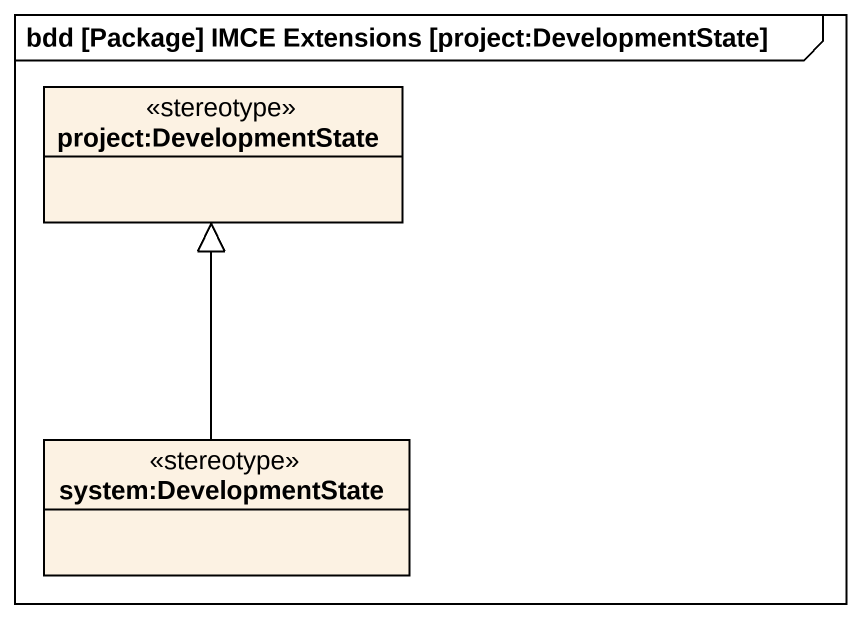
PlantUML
@startuml
mainframe bdd [Package] IMCE Extensions [project:DevelopmentState]
hide circle
hide empty members
class "project:DevelopmentState" as project_DevelopmentState <<stereotype>>
class "system:DevelopmentState" as system_DevelopmentState <<stereotype>>
system_DevelopmentState -up-|> project_DevelopmentState
@enduml
